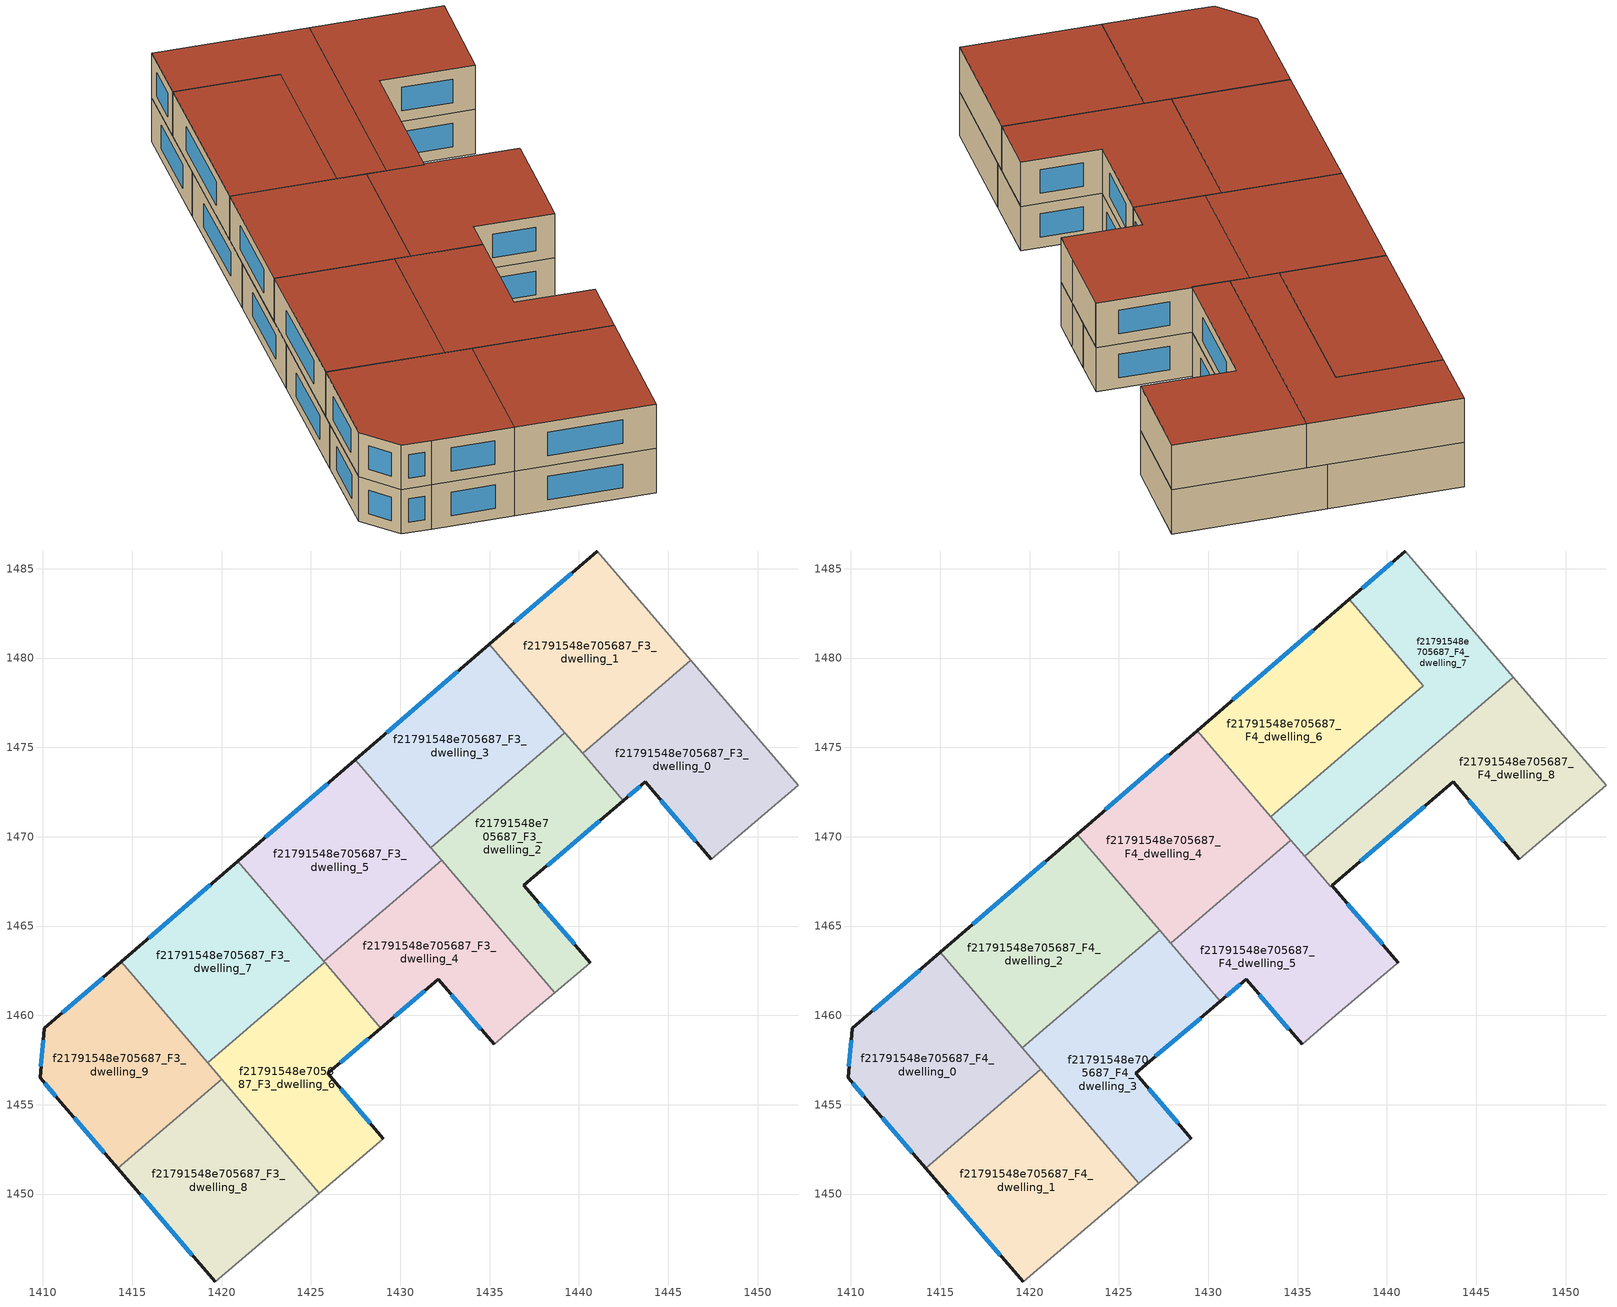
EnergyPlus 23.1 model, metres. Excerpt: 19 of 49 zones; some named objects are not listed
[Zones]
f21791548e705687_F3_dwelling_0
 floor to f21791548e705687_F2_dwelling_0 (EU_floor_Construction): 1446.27,1479.87 1452.26,1472.87 1447.41,1468.74 1443.71,1473.06 1442.48,1472.01 1440.2,1474.67 z9
 wall outside (EU_wall_Construction): 1442.48,1472.01 1443.71,1473.06 1447.41,1468.74 z9:12
 wall to f21791548e705687_F3_dwelling_1 (EU_wall_Construction): 1446.27,1479.87 1440.2,1474.67 z9:12
 wall adiabatic (EU_wall_Construction): 1447.41,1468.74 1452.26,1472.87 1446.27,1479.87 z9:12
 wall to f21791548e705687_F3_dwelling_2 (EU_wall_Construction): 1440.2,1474.67 1442.48,1472.01 z9:12
 window (EU_Window_Construction): 1444.58,1472.05 1446.54,1469.76 / 1442.77,1472.26 1443.42,1472.81 z9.7:11.3
f21791548e705687_F3_dwelling_1
 floor to f21791548e705687_F2_dwelling_1 (EU_floor_Construction): 1441.02,1485.98 1446.27,1479.87 1440.2,1474.67 1434.97,1480.76 z9
 wall outside (EU_wall_Construction): 1441.02,1485.98 1434.97,1480.76 z9:12
 wall adiabatic (EU_wall_Construction): 1446.27,1479.87 1441.02,1485.98 z9:12
 wall to f21791548e705687_F3_dwelling_3 (EU_wall_Construction): 1434.97,1480.76 1439.21,1475.82 z9:12
 wall to f21791548e705687_F3_dwelling_2 (EU_wall_Construction): 1439.21,1475.82 1440.2,1474.67 z9:12
 window (EU_Window_Construction): 1439.6,1484.76 1436.39,1481.99 z9.7:11.3
f21791548e705687_F3_dwelling_2
 floor to f21791548e705687_F2_dwelling_2 (EU_floor_Construction): 1439.21,1475.82 1442.48,1472.01 1436.92,1467.27 1440.62,1462.95 1438.65,1461.28 1431.7,1469.38 z9
 wall outside (EU_wall_Construction): 1440.62,1462.95 1436.92,1467.27 1442.48,1472.01 z9:12
 wall to f21791548e705687_F3_dwelling_3 (EU_wall_Construction): 1439.21,1475.82 1431.7,1469.38 z9:12
 wall adiabatic (EU_wall_Construction): 1438.65,1461.28 1440.62,1462.95 z9:12
 wall to f21791548e705687_F3_dwelling_4 (EU_wall_Construction): 1432.31,1468.67 1438.65,1461.28 z9:12
 wall to f21791548e705687_F3_dwelling_5 (EU_wall_Construction): 1431.7,1469.38 1432.31,1468.67 z9:12
 window (EU_Window_Construction): 1438.23,1468.38 1441.18,1470.9 / 1439.75,1463.97 1437.79,1466.26 z9.7:11.3
f21791548e705687_F3_dwelling_3
 floor to f21791548e705687_F2_dwelling_3 (EU_floor_Construction): 1434.97,1480.76 1439.21,1475.82 1431.7,1469.38 1427.48,1474.3 z9
 wall outside (EU_wall_Construction): 1434.97,1480.76 1427.48,1474.3 z9:12
 wall to f21791548e705687_F3_dwelling_5 (EU_wall_Construction): 1427.48,1474.3 1431.7,1469.38 z9:12
 window (EU_Window_Construction): 1433.22,1479.25 1429.24,1475.82 z9.7:11.3
f21791548e705687_F3_dwelling_4
 floor to f21791548e705687_F2_dwelling_4 (EU_floor_Construction): 1432.31,1468.67 1438.65,1461.28 1436.95,1459.83 1435.25,1458.37 1432.12,1462.02 1428.91,1459.29 1425.72,1463.02 z9
 wall outside (EU_wall_Construction): 1428.91,1459.29 1432.12,1462.02 1435.25,1458.37 z9:12
 wall to f21791548e705687_F3_dwelling_5 (EU_wall_Construction): 1432.31,1468.67 1425.72,1463.02 z9:12
 wall adiabatic (EU_wall_Construction): 1435.25,1458.37 1436.95,1459.83 1438.65,1461.28 z9:12
 wall to f21791548e705687_F3_dwelling_6 (EU_wall_Construction): 1425.77,1462.96 1428.91,1459.29 z9:12
 wall to f21791548e705687_F3_dwelling_7 (EU_wall_Construction): 1425.72,1463.02 1425.77,1462.96 z9:12
 window (EU_Window_Construction): 1432.85,1461.16 1434.51,1459.23 / 1429.67,1459.93 1431.37,1461.38 z9.7:11.3
f21791548e705687_F3_dwelling_5
 floor to f21791548e705687_F2_dwelling_5 (EU_floor_Construction): 1427.48,1474.3 1432.31,1468.67 1425.72,1463.02 1420.91,1468.63 z9
 wall outside (EU_wall_Construction): 1427.48,1474.3 1420.91,1468.63 z9:12
 wall to f21791548e705687_F3_dwelling_7 (EU_wall_Construction): 1420.91,1468.63 1425.72,1463.02 z9:12
 window (EU_Window_Construction): 1425.94,1472.97 1422.45,1469.96 z9.7:11.3
 ceiling adiabatic (EU_roof_Construction): 1427.27,1464.77 1422.67,1470.14 1427.48,1474.3 1420.91,1468.63 1425.72,1463.02 1425.51,1463.26 z12
f21791548e705687_F3_dwelling_6
 floor to f21791548e705687_F2_dwelling_6 (EU_floor_Construction): 1425.77,1462.96 1428.91,1459.29 1425.93,1456.75 1429.06,1453.1 1425.47,1450.05 1419.21,1457.35 z9
 wall outside (EU_wall_Construction): 1429.06,1453.1 1425.93,1456.75 1428.91,1459.29 z9:12
 wall to f21791548e705687_F3_dwelling_7 (EU_wall_Construction): 1425.77,1462.96 1419.21,1457.35 z9:12
 wall adiabatic (EU_wall_Construction): 1425.47,1450.05 1429.06,1453.1 z9:12
 wall to f21791548e705687_F3_dwelling_8 (EU_wall_Construction): 1420,1456.42 1425.47,1450.05 z9:12
 wall to f21791548e705687_F3_dwelling_9 (EU_wall_Construction): 1419.21,1457.35 1420,1456.42 z9:12
 window (EU_Window_Construction): 1426.63,1457.34 1428.21,1458.69 / 1428.32,1453.96 1426.66,1455.89 z9.7:11.3
f21791548e705687_F3_dwelling_7
 floor to f21791548e705687_F2_dwelling_7 (EU_floor_Construction): 1420.91,1468.63 1425.77,1462.96 1419.21,1457.35 1414.38,1462.99 z9
 wall outside (EU_wall_Construction): 1420.91,1468.63 1414.38,1462.99 z9:12
 wall to f21791548e705687_F3_dwelling_9 (EU_wall_Construction): 1414.38,1462.99 1419.21,1457.35 z9:12
 window (EU_Window_Construction): 1419.38,1467.3 1415.91,1464.31 z9.7:11.3
 ceiling adiabatic (EU_roof_Construction): 1425.77,1462.96 1420.91,1468.63 1414.38,1462.99 1419.21,1457.35 1419.85,1457.89 1419.59,1458.19 1425.51,1463.26 1425.72,1463.02 z12
f21791548e705687_F3_dwelling_8
 floor to f21791548e705687_F2_dwelling_8 (EU_floor_Construction): 1420,1456.42 1425.47,1450.05 1419.64,1445.08 1414.19,1451.44 z9
 wall outside (EU_wall_Construction): 1414.19,1451.44 1419.64,1445.08 z9:12
 wall adiabatic (EU_wall_Construction): 1419.64,1445.08 1425.47,1450.05 z9:12
 wall to f21791548e705687_F3_dwelling_9 (EU_wall_Construction): 1420,1456.42 1414.19,1451.44 z9:12
 window (EU_Window_Construction): 1415.47,1449.94 1418.36,1446.57 z9.7:11.3
f21791548e705687_F3_dwelling_9
 floor to f21791548e705687_F2_dwelling_9 (EU_floor_Construction): 1414.38,1462.99 1420,1456.42 1414.19,1451.44 1411,1455.15 1409.84,1456.51 1410.06,1459.26 z9
 wall outside (EU_wall_Construction): 1414.38,1462.99 1410.06,1459.26 1409.84,1456.51 1411,1455.15 1414.19,1451.44 z9:12
 window (EU_Window_Construction): 1413.36,1462.11 1411.08,1460.14 / 1411.75,1454.28 1413.44,1452.31 / 1410.11,1456.19 1410.73,1455.47 / 1410.01,1458.62 1409.89,1457.16 z9.7:11.3
f21791548e705687_F4_dwelling_0
 floor to f21791548e705687_F3_dwelling_9 (EU_floor_Construction): 1414.38,1462.99 1420,1456.43 1414.18,1451.45 1411,1455.15 1409.84,1456.51 1410.06,1459.26 z12
 floor to f21791548e705687_F3_dwelling_6 (EU_floor_Construction): 1419.85,1457.89 1420.63,1456.98 1420,1456.43 1419.21,1457.35 z12
 floor adiabatic (EU_floor_Construction): 1415.01,1463.54 1419.85,1457.89 1419.21,1457.35 1414.38,1462.99 z12
 wall outside (EU_wall_Construction): 1415.01,1463.54 1410.06,1459.26 1409.84,1456.51 1411,1455.15 1414.18,1451.45 z12:15
 wall to f21791548e705687_F4_dwelling_1 (EU_wall_Construction): 1414.18,1451.45 1420.63,1456.98 z12:15
 wall to f21791548e705687_F4_dwelling_2 (EU_wall_Construction): 1419.6,1458.19 1415.01,1463.54 z12:15
 wall to f21791548e705687_F4_dwelling_3 (EU_wall_Construction): 1420.63,1456.98 1419.6,1458.19 z12:15
 window (EU_Window_Construction): 1411.75,1454.28 1413.43,1452.32 / 1410.11,1456.19 1410.73,1455.47 / 1410.01,1458.62 1409.89,1457.16 / 1413.85,1462.53 1411.22,1460.27 z12.7:14.3
 roof outside (EU_roof_Construction): 1420.63,1456.98 1415.01,1463.54 1410.06,1459.26 1409.84,1456.51 1411,1455.15 1414.18,1451.45 z15
f21791548e705687_F4_dwelling_1
 floor to f21791548e705687_F3_dwelling_8 (EU_floor_Construction): 1420,1456.42 1425.47,1450.05 1419.64,1445.08 1414.19,1451.44 z12
 floor to f21791548e705687_F3_dwelling_9 (EU_floor_Construction): 1420,1456.43 1420,1456.42 1414.19,1451.44 1414.18,1451.45 z12
 floor to f21791548e705687_F3_dwelling_6 (EU_floor_Construction): 1420.63,1456.98 1426.11,1450.59 1425.47,1450.05 1420,1456.43 z12
 wall outside (EU_wall_Construction): 1414.18,1451.45 1419.64,1445.08 z12:15
 wall adiabatic (EU_wall_Construction): 1419.64,1445.08 1426.11,1450.59 z12:15
 wall to f21791548e705687_F4_dwelling_3 (EU_wall_Construction): 1426.11,1450.59 1420.63,1456.98 z12:15
 window (EU_Window_Construction): 1415.46,1449.95 1418.36,1446.58 z12.7:14.3
 roof outside (EU_roof_Construction): 1426.11,1450.59 1420.63,1456.98 1414.18,1451.45 1419.64,1445.08 z15
f21791548e705687_F4_dwelling_2
 floor adiabatic (EU_floor_Construction): 1420.91,1468.63 1425.51,1463.26 1419.59,1458.19 1415.01,1463.54 z12; 1422.67,1470.14 1427.27,1464.77 1425.51,1463.26 1420.91,1468.63 z12
 wall outside (EU_wall_Construction): 1422.67,1470.14 1415.01,1463.54 z12:15
 wall to f21791548e705687_F4_dwelling_3 (EU_wall_Construction): 1419.59,1458.19 1427.27,1464.77 z12:15
 wall to f21791548e705687_F4_dwelling_4 (EU_wall_Construction): 1427.27,1464.77 1422.67,1470.14 z12:15
 window (EU_Window_Construction): 1420.87,1468.59 1416.81,1465.09 z12.7:14.3
 roof outside (EU_roof_Construction): 1427.27,1464.77 1422.67,1470.14 1415.01,1463.54 1419.59,1458.19 z15
f21791548e705687_F4_dwelling_3
 floor to f21791548e705687_F3_dwelling_6 (EU_floor_Construction): 1425.77,1462.96 1428.91,1459.29 1425.93,1456.75 1429.06,1453.1 1426.11,1450.59 1419.85,1457.89 z12
 floor to f21791548e705687_F3_dwelling_4 (EU_floor_Construction): 1427.48,1464.53 1430.68,1460.79 1428.91,1459.29 1425.72,1463.02 z12
 floor to f21791548e705687_F3_dwelling_7 (EU_floor_Construction): 1425.72,1463.02 1425.77,1462.96 1419.85,1457.89 1419.59,1458.19 1425.51,1463.26 z12
 floor to f21791548e705687_F3_dwelling_5 (EU_floor_Construction): 1427.27,1464.77 1427.48,1464.53 1425.72,1463.02 1425.51,1463.26 z12
 wall outside (EU_wall_Construction): 1429.06,1453.1 1425.93,1456.75 1430.68,1460.79 z12:15
 wall adiabatic (EU_wall_Construction): 1426.11,1450.59 1429.06,1453.1 z12:15
 wall to f21791548e705687_F4_dwelling_5 (EU_wall_Construction): 1430.68,1460.79 1427.9,1464.03 z12:15
 wall to f21791548e705687_F4_dwelling_4 (EU_wall_Construction): 1427.9,1464.04 1427.27,1464.77 z12:15
 window (EU_Window_Construction): 1427.05,1457.7 1429.57,1459.84 / 1428.32,1453.96 1426.66,1455.89 z12.7:14.3
 roof outside (EU_roof_Construction): 1429.06,1453.1 1425.93,1456.75 1430.68,1460.79 1427.27,1464.77 1419.59,1458.19 1426.11,1450.59 z15
f21791548e705687_F4_dwelling_4
 floor to f21791548e705687_F3_dwelling_4 (EU_floor_Construction): 1432.31,1468.67 1432.73,1468.18 1427.9,1464.04 1427.48,1464.53 z12
 floor to f21791548e705687_F3_dwelling_5 (EU_floor_Construction): 1427.48,1474.3 1432.31,1468.67 1427.48,1464.53 1422.67,1470.14 z12
 floor to f21791548e705687_F3_dwelling_3 (EU_floor_Construction): 1429.37,1475.93 1433.6,1471.01 1431.7,1469.38 1427.48,1474.3 z12
 floor to f21791548e705687_F3_dwelling_2 (EU_floor_Construction): 1433.6,1471.01 1434.63,1469.8 1432.73,1468.18 1431.7,1469.38 z12
 wall outside (EU_wall_Construction): 1429.37,1475.93 1422.67,1470.14 z12:15
 wall to f21791548e705687_F4_dwelling_5 (EU_wall_Construction): 1427.9,1464.04 1434.63,1469.8 z12:15
 wall to f21791548e705687_F4_dwelling_6 (EU_wall_Construction): 1433.49,1471.13 1429.37,1475.93 z12:15
 wall to f21791548e705687_F4_dwelling_7 (EU_wall_Construction): 1434.63,1469.8 1433.49,1471.13 z12:15
 window (EU_Window_Construction): 1427.8,1474.57 1424.24,1471.5 z12.7:14.3
 roof outside (EU_roof_Construction): 1434.63,1469.8 1429.37,1475.93 1422.67,1470.14 1427.9,1464.04 z15
f21791548e705687_F4_dwelling_5
 floor to f21791548e705687_F3_dwelling_2 (EU_floor_Construction): 1436.92,1467.27 1440.62,1462.95 1438.65,1461.28 1432.73,1468.18 1434.63,1469.8 1436.85,1467.21 z12
 floor to f21791548e705687_F3_dwelling_4 (EU_floor_Construction): 1432.73,1468.18 1438.65,1461.28 1436.95,1459.83 1435.25,1458.37 1432.12,1462.02 1430.68,1460.79 1427.9,1464.04 z12
 wall outside (EU_wall_Construction): 1430.68,1460.79 1432.12,1462.02 1435.25,1458.37 / 1440.62,1462.95 1436.92,1467.27 z12:15
 wall adiabatic (EU_wall_Construction): 1435.25,1458.37 1436.95,1459.83 1440.55,1462.89 1440.62,1462.95 z12:15
 wall to f21791548e705687_F4_dwelling_8 (EU_wall_Construction): 1436.92,1467.27 1436.85,1467.21 1435.4,1468.9 z12:15
 wall to f21791548e705687_F4_dwelling_7 (EU_wall_Construction): 1435.4,1468.9 1434.63,1469.8 z12:15
 window (EU_Window_Construction): 1432.85,1461.16 1434.51,1459.23 / 1431.02,1461.08 1431.78,1461.73 / 1439.75,1463.97 1437.79,1466.26 z12.7:14.3
 roof outside (EU_roof_Construction): 1436.95,1459.83 1440.55,1462.89 1440.62,1462.95 1436.92,1467.27 1436.85,1467.21 1434.63,1469.8 1427.9,1464.04 1430.68,1460.79 1432.12,1462.02 1435.25,1458.37 z15
f21791548e705687_F4_dwelling_6
 floor to f21791548e705687_F3_dwelling_3 (EU_floor_Construction): 1434.97,1480.76 1439.11,1475.94 1433.49,1471.13 1429.37,1475.93 z12
 floor to f21791548e705687_F3_dwelling_1 (EU_floor_Construction): 1437.89,1483.28 1442.03,1478.45 1439.11,1475.94 1434.97,1480.76 z12
 wall outside (EU_wall_Construction): 1437.89,1483.28 1429.37,1475.93 z12:15
 wall to f21791548e705687_F4_dwelling_7 (EU_wall_Construction): 1433.49,1471.13 1442.03,1478.45 1437.89,1483.28 z12:15
 window (EU_Window_Construction): 1435.89,1481.55 1431.37,1477.66 z12.7:14.3
 roof outside (EU_roof_Construction): 1442.03,1478.45 1437.89,1483.28 1429.37,1475.93 1433.49,1471.13 z15
f21791548e705687_F4_dwelling_7
 floor to f21791548e705687_F3_dwelling_1 (EU_floor_Construction): 1441.02,1485.98 1446.27,1479.87 1440.2,1474.67 1439.11,1475.94 1442.03,1478.45 1437.89,1483.28 z12
 floor to f21791548e705687_F3_dwelling_0 (EU_floor_Construction): 1446.27,1479.87 1447.08,1478.92 1441.01,1473.72 1440.2,1474.67 z12
 floor to f21791548e705687_F3_dwelling_2 (EU_floor_Construction): 1439.21,1475.82 1441.01,1473.72 1435.4,1468.9 1433.6,1471.01 z12
 floor to f21791548e705687_F3_dwelling_3 (EU_floor_Construction): 1439.11,1475.94 1439.21,1475.82 1433.6,1471.01 1433.49,1471.13 z12
 wall outside (EU_wall_Construction): 1441.02,1485.98 1437.89,1483.28 z12:15
 wall adiabatic (EU_wall_Construction): 1447.08,1478.92 1441.02,1485.98 z12:15
 wall to f21791548e705687_F4_dwelling_8 (EU_wall_Construction): 1435.4,1468.9 1447.08,1478.92 z12:15
 window (EU_Window_Construction): 1440.29,1485.35 1438.62,1483.91 z12.7:14.3
 roof outside (EU_roof_Construction): 1447.08,1478.92 1441.02,1485.98 1437.89,1483.28 1442.03,1478.45 1433.49,1471.13 1435.4,1468.9 z15
f21791548e705687_F4_dwelling_8
 floor to f21791548e705687_F3_dwelling_0 (EU_floor_Construction): 1447.08,1478.92 1452.26,1472.87 1447.41,1468.74 1443.71,1473.06 1442.48,1472.01 1441.01,1473.72 z12
 floor to f21791548e705687_F3_dwelling_2 (EU_floor_Construction): 1441.01,1473.72 1442.48,1472.01 1436.92,1467.27 1436.85,1467.21 1435.4,1468.9 z12
 wall outside (EU_wall_Construction): 1436.93,1467.27 1443.71,1473.06 1447.41,1468.74 z12:15
 wall adiabatic (EU_wall_Construction): 1447.41,1468.74 1452.26,1472.87 1447.08,1478.92 z12:15
 window (EU_Window_Construction): 1444.58,1472.05 1446.54,1469.76 / 1438.52,1468.63 1442.12,1471.7 z12.7:14.3
 roof outside (EU_roof_Construction): 1447.41,1468.74 1452.26,1472.87 1447.08,1478.92 1435.4,1468.9 1436.85,1467.21 1436.92,1467.27 1443.71,1473.06 z15
[Building]
EU S2 Campaign: North Axis=0; Terrain=City; Solar Distribution=FullExterior
[Site:Location]
Budapest.Ferenc.Liszt.Intl.AP: Latitude=47.437; Longitude=19.256; Time Zone=1; Elevation=185
[SizingPeriod:WeatherFileDays]
AnnualSizingPeriod: Begin Month=1; Begin Day of Month=1; End Month=12; End Day of Month=31; Day of Week for Start Day=Monday; Use Weather File Daylight Saving Period=No; Use Weather File Rain and Snow Indicators=No
[MATERIAL]
EU_InternalMass_Material: Roughness=MediumRough; Thickness=0.1; Conductivity=1; Density=1800; Specific Heat=900; Thermal Absorptance=0.9; Solar Absorptance=0.7; Visible Absorptance=0.7
[MATERIAL:NOMASS] Roughness=MediumRough; Thermal Absorptance=0.9; Solar Absorptance=0.7; Visible Absorptance=0.7
Name | Thermal Resistance
EU_wall_NoMass | 0.832559
EU_roof_NoMass | 1.39638
EU_floor_NoMass | 0.872794
[WINDOWMATERIAL:SIMPLEGLAZINGSYSTEM]
EU_Window_SimpleGlazing: UFactor=2.79869; Solar Heat Gain Coefficient=0.75; Visible Transmittance=0.75
[CONSTRUCTION]
EU_wall_Construction: EU_wall_NoMass
EU_roof_Construction: EU_roof_NoMass
EU_floor_Construction: EU_floor_NoMass
EU_Window_Construction: EU_Window_SimpleGlazing
EU_InternalMass_Construction: EU_InternalMass_Material
[ZONE] Type=1; Multiplier=1; Ceiling Height=autocalculate; Floor Area=autocalculate; Part of Total Floor Area=Yes
Name | Volume
f21791548e705687_F3_dwelling_0 | 192.772
f21791548e705687_F4_dwelling_0 | 214.181
f21791548e705687_F3_dwelling_1 | 192.775
f21791548e705687_F4_dwelling_1 | 214.207
f21791548e705687_F3_dwelling_2 | 192.769
f21791548e705687_F4_dwelling_2 | 214.191
f21791548e705687_F3_dwelling_3 | 192.765
f21791548e705687_F4_dwelling_3 | 214.222
f21791548e705687_F3_dwelling_4 | 192.793
f21791548e705687_F4_dwelling_4 | 214.186
f21791548e705687_F3_dwelling_5 | 192.788
f21791548e705687_F4_dwelling_5 | 215.791
f21791548e705687_F3_dwelling_6 | 192.784
f21791548e705687_F4_dwelling_6 | 214.184
f21791548e705687_F3_dwelling_7 | 192.782
f21791548e705687_F4_dwelling_7 | 214.229
f21791548e705687_F3_dwelling_8 | 192.781
f21791548e705687_F4_dwelling_8 | 212.6
f21791548e705687_F3_dwelling_9 | 192.78
[INTERNALMASS] Construction=EU_InternalMass_Construction
Name | Zone or ZoneList | Surface Area
f21791548e705687_F3_dwelling_0_EU_InternalMass | f21791548e705687_F3_dwelling_0 | 64.2576
f21791548e705687_F3_dwelling_1_EU_InternalMass | f21791548e705687_F3_dwelling_1 | 64.2583
f21791548e705687_F3_dwelling_2_EU_InternalMass | f21791548e705687_F3_dwelling_2 | 64.2564
f21791548e705687_F3_dwelling_3_EU_InternalMass | f21791548e705687_F3_dwelling_3 | 64.2549
f21791548e705687_F3_dwelling_4_EU_InternalMass | f21791548e705687_F3_dwelling_4 | 64.2644
f21791548e705687_F3_dwelling_5_EU_InternalMass | f21791548e705687_F3_dwelling_5 | 64.2628
f21791548e705687_F3_dwelling_6_EU_InternalMass | f21791548e705687_F3_dwelling_6 | 64.2615
f21791548e705687_F3_dwelling_7_EU_InternalMass | f21791548e705687_F3_dwelling_7 | 64.2609
f21791548e705687_F3_dwelling_8_EU_InternalMass | f21791548e705687_F3_dwelling_8 | 64.2603
f21791548e705687_F3_dwelling_9_EU_InternalMass | f21791548e705687_F3_dwelling_9 | 64.2597
f21791548e705687_F4_dwelling_0_EU_InternalMass | f21791548e705687_F4_dwelling_0 | 71.3945
f21791548e705687_F4_dwelling_1_EU_InternalMass | f21791548e705687_F4_dwelling_1 | 71.4021
f21791548e705687_F4_dwelling_2_EU_InternalMass | f21791548e705687_F4_dwelling_2 | 71.3994
f21791548e705687_F4_dwelling_3_EU_InternalMass | f21791548e705687_F4_dwelling_3 | 71.4073
f21791548e705687_F4_dwelling_4_EU_InternalMass | f21791548e705687_F4_dwelling_4 | 71.3976
f21791548e705687_F4_dwelling_5_EU_InternalMass | f21791548e705687_F4_dwelling_5 | 71.9317
f21791548e705687_F4_dwelling_6_EU_InternalMass | f21791548e705687_F4_dwelling_6 | 71.3964
f21791548e705687_F4_dwelling_7_EU_InternalMass | f21791548e705687_F4_dwelling_7 | 71.4099
f21791548e705687_F4_dwelling_8_EU_InternalMass | f21791548e705687_F4_dwelling_8 | 70.8671
[OTHEREQUIPMENT] Fuel Type=Electricity; Design Level Calculation Method=Watts/Area; Power per Zone Floor Area=1; Fraction Latent=0; Fraction Radiant=0; Fraction Lost=0; Carbon Dioxide Generation Rate=0; EndUse Subcategory=EU_Step8_InternalGains
Name | Zone or ZoneList or Space or SpaceList | Schedule
EU_Step8_InternalGain_f21791548e705687_F3_dwelling_0_f000 | f21791548e705687_F3_dwelling_0 | EU_Step8_GainSchedule_f21791548e705687_F3_dwelling_0_f000
EU_Step8_InternalGain_f21791548e705687_F3_dwelling_1_f000 | f21791548e705687_F3_dwelling_1 | EU_Step8_GainSchedule_f21791548e705687_F3_dwelling_1_f000
EU_Step8_InternalGain_f21791548e705687_F3_dwelling_2_f000 | f21791548e705687_F3_dwelling_2 | EU_Step8_GainSchedule_f21791548e705687_F3_dwelling_2_f000
EU_Step8_InternalGain_f21791548e705687_F3_dwelling_3_f000 | f21791548e705687_F3_dwelling_3 | EU_Step8_GainSchedule_f21791548e705687_F3_dwelling_3_f000
EU_Step8_InternalGain_f21791548e705687_F3_dwelling_4_f000 | f21791548e705687_F3_dwelling_4 | EU_Step8_GainSchedule_f21791548e705687_F3_dwelling_4_f000
EU_Step8_InternalGain_f21791548e705687_F3_dwelling_5_f000 | f21791548e705687_F3_dwelling_5 | EU_Step8_GainSchedule_f21791548e705687_F3_dwelling_5_f000
EU_Step8_InternalGain_f21791548e705687_F3_dwelling_6_f000 | f21791548e705687_F3_dwelling_6 | EU_Step8_GainSchedule_f21791548e705687_F3_dwelling_6_f000
EU_Step8_InternalGain_f21791548e705687_F3_dwelling_7_f000 | f21791548e705687_F3_dwelling_7 | EU_Step8_GainSchedule_f21791548e705687_F3_dwelling_7_f000
EU_Step8_InternalGain_f21791548e705687_F3_dwelling_8_f000 | f21791548e705687_F3_dwelling_8 | EU_Step8_GainSchedule_f21791548e705687_F3_dwelling_8_f000
EU_Step8_InternalGain_f21791548e705687_F3_dwelling_9_f000 | f21791548e705687_F3_dwelling_9 | EU_Step8_GainSchedule_f21791548e705687_F3_dwelling_9_f000
EU_Step8_InternalGain_f21791548e705687_F4_dwelling_0_f000 | f21791548e705687_F4_dwelling_0 | EU_Step8_GainSchedule_f21791548e705687_F4_dwelling_0_f000
EU_Step8_InternalGain_f21791548e705687_F4_dwelling_1_f000 | f21791548e705687_F4_dwelling_1 | EU_Step8_GainSchedule_f21791548e705687_F4_dwelling_1_f000
EU_Step8_InternalGain_f21791548e705687_F4_dwelling_2_f000 | f21791548e705687_F4_dwelling_2 | EU_Step8_GainSchedule_f21791548e705687_F4_dwelling_2_f000
EU_Step8_InternalGain_f21791548e705687_F4_dwelling_3_f000 | f21791548e705687_F4_dwelling_3 | EU_Step8_GainSchedule_f21791548e705687_F4_dwelling_3_f000
EU_Step8_InternalGain_f21791548e705687_F4_dwelling_4_f000 | f21791548e705687_F4_dwelling_4 | EU_Step8_GainSchedule_f21791548e705687_F4_dwelling_4_f000
EU_Step8_InternalGain_f21791548e705687_F4_dwelling_5_f000 | f21791548e705687_F4_dwelling_5 | EU_Step8_GainSchedule_f21791548e705687_F4_dwelling_5_f000
EU_Step8_InternalGain_f21791548e705687_F4_dwelling_6_f000 | f21791548e705687_F4_dwelling_6 | EU_Step8_GainSchedule_f21791548e705687_F4_dwelling_6_f000
EU_Step8_InternalGain_f21791548e705687_F4_dwelling_7_f000 | f21791548e705687_F4_dwelling_7 | EU_Step8_GainSchedule_f21791548e705687_F4_dwelling_7_f000
EU_Step8_InternalGain_f21791548e705687_F4_dwelling_8_f000 | f21791548e705687_F4_dwelling_8 | EU_Step8_GainSchedule_f21791548e705687_F4_dwelling_8_f000
[ZONEVENTILATION:DESIGNFLOWRATE] Schedule=EU_AlwaysOn; Design Flow Rate Calculation Method=AirChanges/Hour; Air Changes per Hour=0.475469; Ventilation Type=Natural; Fan Pressure Rise=0; Fan Total Efficiency=1; Constant Term Coefficient=1; Temperature Term Coefficient=0; Velocity Term Coefficient=0; Velocity Squared Term Coefficient=0; Minimum Indoor Temperature=-100; Maximum Indoor Temperature=100; Delta Temperature=-100; Minimum Outdoor Temperature=-100; Maximum Outdoor Temperature=100; Maximum Wind Speed=40
Name | Zone or ZoneList or Space or SpaceList
EU_ConstantAir_f21791548e705687_F3_dwelling_0 | f21791548e705687_F3_dwelling_0
EU_ConstantAir_f21791548e705687_F3_dwelling_1 | f21791548e705687_F3_dwelling_1
EU_ConstantAir_f21791548e705687_F3_dwelling_2 | f21791548e705687_F3_dwelling_2
EU_ConstantAir_f21791548e705687_F3_dwelling_3 | f21791548e705687_F3_dwelling_3
EU_ConstantAir_f21791548e705687_F3_dwelling_4 | f21791548e705687_F3_dwelling_4
EU_ConstantAir_f21791548e705687_F3_dwelling_5 | f21791548e705687_F3_dwelling_5
EU_ConstantAir_f21791548e705687_F3_dwelling_6 | f21791548e705687_F3_dwelling_6
EU_ConstantAir_f21791548e705687_F3_dwelling_7 | f21791548e705687_F3_dwelling_7
EU_ConstantAir_f21791548e705687_F3_dwelling_8 | f21791548e705687_F3_dwelling_8
EU_ConstantAir_f21791548e705687_F3_dwelling_9 | f21791548e705687_F3_dwelling_9
EU_ConstantAir_f21791548e705687_F4_dwelling_0 | f21791548e705687_F4_dwelling_0
EU_ConstantAir_f21791548e705687_F4_dwelling_1 | f21791548e705687_F4_dwelling_1
EU_ConstantAir_f21791548e705687_F4_dwelling_2 | f21791548e705687_F4_dwelling_2
EU_ConstantAir_f21791548e705687_F4_dwelling_3 | f21791548e705687_F4_dwelling_3
EU_ConstantAir_f21791548e705687_F4_dwelling_4 | f21791548e705687_F4_dwelling_4
EU_ConstantAir_f21791548e705687_F4_dwelling_5 | f21791548e705687_F4_dwelling_5
EU_ConstantAir_f21791548e705687_F4_dwelling_6 | f21791548e705687_F4_dwelling_6
EU_ConstantAir_f21791548e705687_F4_dwelling_7 | f21791548e705687_F4_dwelling_7
EU_ConstantAir_f21791548e705687_F4_dwelling_8 | f21791548e705687_F4_dwelling_8
[HVACTEMPLATE:THERMOSTAT] Constant Heating Setpoint=20; Constant Cooling Setpoint=50
EU_HeatOnly_f21791548e705687_F3_dwelling_1; EU_HeatOnly_f21791548e705687_F3_dwelling_2; EU_HeatOnly_f21791548e705687_F3_dwelling_3; EU_HeatOnly_f21791548e705687_F3_dwelling_4; EU_HeatOnly_f21791548e705687_F3_dwelling_5; EU_HeatOnly_f21791548e705687_F3_dwelling_6; EU_HeatOnly_f21791548e705687_F3_dwelling_7; EU_HeatOnly_f21791548e705687_F3_dwelling_8; EU_HeatOnly_f21791548e705687_F3_dwelling_9; EU_HeatOnly_f21791548e705687_F4_dwelling_0; EU_HeatOnly_f21791548e705687_F4_dwelling_1; EU_HeatOnly_f21791548e705687_F4_dwelling_2; EU_HeatOnly_f21791548e705687_F4_dwelling_3; EU_HeatOnly_f21791548e705687_F4_dwelling_4; EU_HeatOnly_f21791548e705687_F4_dwelling_5; EU_HeatOnly_f21791548e705687_F4_dwelling_6; EU_HeatOnly_f21791548e705687_F4_dwelling_7; EU_HeatOnly_f21791548e705687_F4_dwelling_8
[HVACTEMPLATE:ZONE:IDEALLOADSAIRSYSTEM] System Availability Schedule=EU_AlwaysOn; Maximum Heating Supply Air Temperature=50; Minimum Cooling Supply Air Temperature=13; Maximum Heating Supply Air Humidity Ratio=0.0156; Minimum Cooling Supply Air Humidity Ratio=0.0077; Heating Limit=NoLimit; Cooling Limit=NoLimit; Heating Availability Schedule=EU_AlwaysOn; Cooling Availability Schedule=EU_CoolingOff; Dehumidification Control Type=ConstantSensibleHeatRatio; Cooling Sensible Heat Ratio=0.7; Dehumidification Setpoint=60; Humidification Control Type=None; Humidification Setpoint=30; Outdoor Air Method=None; Outdoor Air Flow Rate per Person=0.00944; Outdoor Air Flow Rate per Zone Floor Area=0; Outdoor Air Flow Rate per Zone=0; Demand Controlled Ventilation Type=None; Outdoor Air Economizer Type=NoEconomizer; Heat Recovery Type=None; Sensible Heat Recovery Effectiveness=0.7; Latent Heat Recovery Effectiveness=0.65
Name | Template Thermostat
f21791548e705687_F3_dwelling_0 | EU_HeatOnly_f21791548e705687_F3_dwelling_0
f21791548e705687_F3_dwelling_1 | EU_HeatOnly_f21791548e705687_F3_dwelling_1
f21791548e705687_F3_dwelling_2 | EU_HeatOnly_f21791548e705687_F3_dwelling_2
f21791548e705687_F3_dwelling_3 | EU_HeatOnly_f21791548e705687_F3_dwelling_3
f21791548e705687_F3_dwelling_4 | EU_HeatOnly_f21791548e705687_F3_dwelling_4
f21791548e705687_F3_dwelling_5 | EU_HeatOnly_f21791548e705687_F3_dwelling_5
f21791548e705687_F3_dwelling_6 | EU_HeatOnly_f21791548e705687_F3_dwelling_6
f21791548e705687_F3_dwelling_7 | EU_HeatOnly_f21791548e705687_F3_dwelling_7
f21791548e705687_F3_dwelling_8 | EU_HeatOnly_f21791548e705687_F3_dwelling_8
f21791548e705687_F3_dwelling_9 | EU_HeatOnly_f21791548e705687_F3_dwelling_9
f21791548e705687_F4_dwelling_0 | EU_HeatOnly_f21791548e705687_F4_dwelling_0
f21791548e705687_F4_dwelling_1 | EU_HeatOnly_f21791548e705687_F4_dwelling_1
f21791548e705687_F4_dwelling_2 | EU_HeatOnly_f21791548e705687_F4_dwelling_2
f21791548e705687_F4_dwelling_3 | EU_HeatOnly_f21791548e705687_F4_dwelling_3
f21791548e705687_F4_dwelling_4 | EU_HeatOnly_f21791548e705687_F4_dwelling_4
f21791548e705687_F4_dwelling_5 | EU_HeatOnly_f21791548e705687_F4_dwelling_5
f21791548e705687_F4_dwelling_6 | EU_HeatOnly_f21791548e705687_F4_dwelling_6
f21791548e705687_F4_dwelling_7 | EU_HeatOnly_f21791548e705687_F4_dwelling_7
f21791548e705687_F4_dwelling_8 | EU_HeatOnly_f21791548e705687_F4_dwelling_8
[SIZING:ZONE] Zone Cooling Design Supply Air Temperature Input Method=SupplyAirTemperature; Zone Cooling Design Supply Air Temperature=13; Zone Heating Design Supply Air Temperature Input Method=SupplyAirTemperature; Zone Heating Design Supply Air Temperature=50; Zone Cooling Design Supply Air Humidity Ratio=0.008; Zone Heating Design Supply Air Humidity Ratio=0.008; Cooling Design Air Flow Method=DesignDay; Cooling Design Air Flow Rate=0; Cooling Minimum Air Flow per Zone Floor Area=0.000762; Cooling Minimum Air Flow=0; Cooling Minimum Air Flow Fraction=0.2; Heating Design Air Flow Method=DesignDay; Heating Design Air Flow Rate=0; Heating Maximum Air Flow per Zone Floor Area=0.002032; Heating Maximum Air Flow=0.141576; Heating Maximum Air Flow Fraction=0.3; Account for Dedicated Outdoor Air System=No; Dedicated Outdoor Air System Control Strategy=NeutralSupplyAir; Dedicated Outdoor Air Low Setpoint Temperature for Design=autosize; Dedicated Outdoor Air High Setpoint Temperature for Design=autosize; Zone Load Sizing Method=Sensible Load Only No Latent Load; Zone Latent Cooling Design Supply Air Humidity Ratio Input Method=HumidityRatioDifference; Zone Cooling Design Supply Air Humidity Ratio Difference=0.005; Zone Latent Heating Design Supply Air Humidity Ratio Input Method=HumidityRatioDifference; Zone Humidification Design Supply Air Humidity Ratio Difference=0.005
f21791548e705687_F3_dwelling_0; f21791548e705687_F3_dwelling_1; f21791548e705687_F3_dwelling_2; f21791548e705687_F3_dwelling_3; f21791548e705687_F3_dwelling_4; f21791548e705687_F3_dwelling_5; f21791548e705687_F3_dwelling_6; f21791548e705687_F3_dwelling_7; f21791548e705687_F3_dwelling_8; f21791548e705687_F3_dwelling_9; f21791548e705687_F4_dwelling_0; f21791548e705687_F4_dwelling_1; f21791548e705687_F4_dwelling_2; f21791548e705687_F4_dwelling_3; f21791548e705687_F4_dwelling_4; f21791548e705687_F4_dwelling_5; f21791548e705687_F4_dwelling_6; f21791548e705687_F4_dwelling_7; f21791548e705687_F4_dwelling_8
[SCHEDULE:CONSTANT]
Name | Hourly Value
EU_AlwaysOn | 1
EU_CoolingOff | 0
[SCHEDULE:FILE] Column Number=1; Rows to Skip at Top=0; Number of Hours of Data=8760; Column Separator=Comma; Interpolate to Timestep=No; Minutes per Item=60; Adjust Schedule for Daylight Savings=Yes
Name | File
EU_Step8_GainSchedule_f21791548e705687_F3_dwelling_0_f000 | ../../schedules/f21791548e705687/f21791548e705687_F3_dwelling_0_f000_gain.csv
EU_Step8_GainSchedule_f21791548e705687_F3_dwelling_1_f000 | ../../schedules/f21791548e705687/f21791548e705687_F3_dwelling_1_f000_gain.csv
EU_Step8_GainSchedule_f21791548e705687_F3_dwelling_2_f000 | ../../schedules/f21791548e705687/f21791548e705687_F3_dwelling_2_f000_gain.csv
EU_Step8_GainSchedule_f21791548e705687_F3_dwelling_3_f000 | ../../schedules/f21791548e705687/f21791548e705687_F3_dwelling_3_f000_gain.csv
EU_Step8_GainSchedule_f21791548e705687_F3_dwelling_4_f000 | ../../schedules/f21791548e705687/f21791548e705687_F3_dwelling_4_f000_gain.csv
EU_Step8_GainSchedule_f21791548e705687_F3_dwelling_5_f000 | ../../schedules/f21791548e705687/f21791548e705687_F3_dwelling_5_f000_gain.csv
EU_Step8_GainSchedule_f21791548e705687_F3_dwelling_6_f000 | ../../schedules/f21791548e705687/f21791548e705687_F3_dwelling_6_f000_gain.csv
EU_Step8_GainSchedule_f21791548e705687_F3_dwelling_7_f000 | ../../schedules/f21791548e705687/f21791548e705687_F3_dwelling_7_f000_gain.csv
EU_Step8_GainSchedule_f21791548e705687_F3_dwelling_8_f000 | ../../schedules/f21791548e705687/f21791548e705687_F3_dwelling_8_f000_gain.csv
EU_Step8_GainSchedule_f21791548e705687_F3_dwelling_9_f000 | ../../schedules/f21791548e705687/f21791548e705687_F3_dwelling_9_f000_gain.csv
EU_Step8_GainSchedule_f21791548e705687_F4_dwelling_0_f000 | ../../schedules/f21791548e705687/f21791548e705687_F4_dwelling_0_f000_gain.csv
EU_Step8_GainSchedule_f21791548e705687_F4_dwelling_1_f000 | ../../schedules/f21791548e705687/f21791548e705687_F4_dwelling_1_f000_gain.csv
EU_Step8_GainSchedule_f21791548e705687_F4_dwelling_2_f000 | ../../schedules/f21791548e705687/f21791548e705687_F4_dwelling_2_f000_gain.csv
EU_Step8_GainSchedule_f21791548e705687_F4_dwelling_3_f000 | ../../schedules/f21791548e705687/f21791548e705687_F4_dwelling_3_f000_gain.csv
EU_Step8_GainSchedule_f21791548e705687_F4_dwelling_4_f000 | ../../schedules/f21791548e705687/f21791548e705687_F4_dwelling_4_f000_gain.csv
EU_Step8_GainSchedule_f21791548e705687_F4_dwelling_5_f000 | ../../schedules/f21791548e705687/f21791548e705687_F4_dwelling_5_f000_gain.csv
EU_Step8_GainSchedule_f21791548e705687_F4_dwelling_6_f000 | ../../schedules/f21791548e705687/f21791548e705687_F4_dwelling_6_f000_gain.csv
EU_Step8_GainSchedule_f21791548e705687_F4_dwelling_7_f000 | ../../schedules/f21791548e705687/f21791548e705687_F4_dwelling_7_f000_gain.csv
EU_Step8_GainSchedule_f21791548e705687_F4_dwelling_8_f000 | ../../schedules/f21791548e705687/f21791548e705687_F4_dwelling_8_f000_gain.csv
